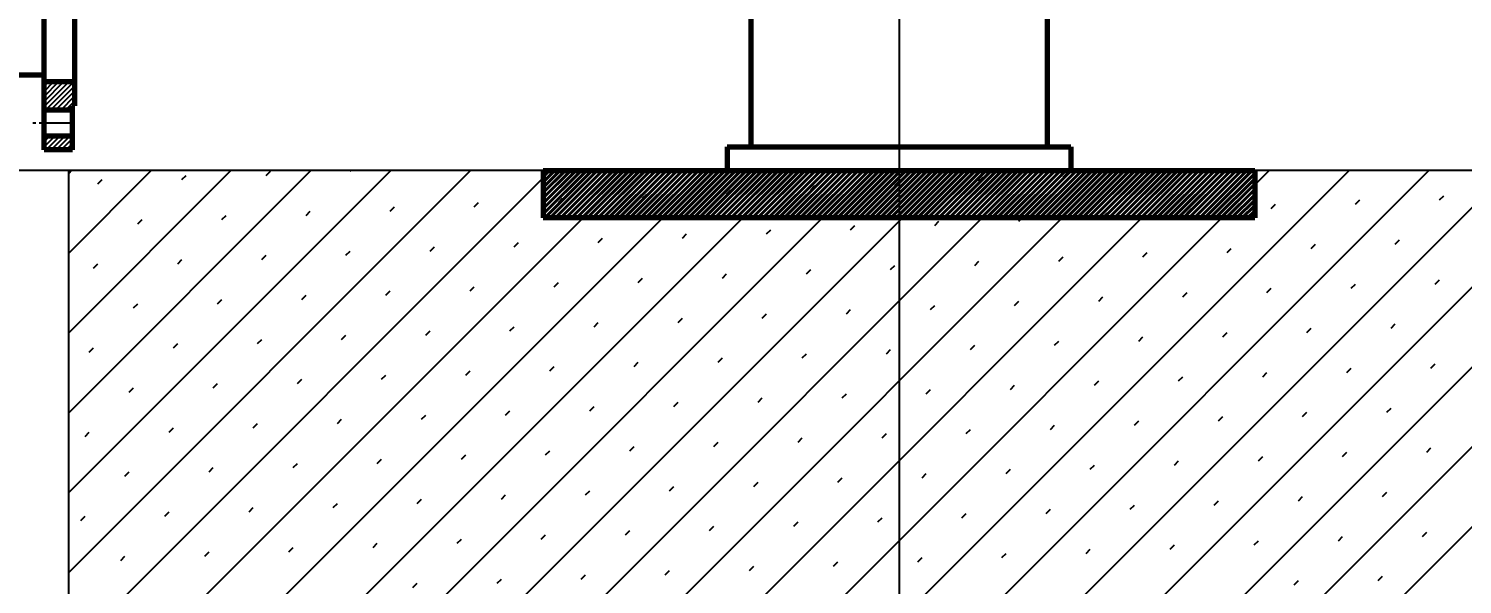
# Model space of a CAD drawing. Header units: millimetres. Extents: x -11880 to 11880, y -8400 to 8400.
# Drawn here: x 873 to 2082, y 628 to 1096 of the extents above; entities that cross this region are included whole.
import ezdxf

# ---------------------------------------------------------------- set-up
doc = ezdxf.new("R2010")
doc.units = ezdxf.units.MM
doc.linetypes.add('EB_DASHDOT', pattern=[39, 30, -3, 3, -3])
doc.linetypes.add('EB_DASHDOTDOT', pattern=[45, 30, -3, 3, -3, 3, -3])
for name, color, linetype, lineweight in [('CAXA0', 7, 'Continuous', 70), ('CAXA1', 1, 'EB_DASHDOT', 25), ('CAXA3', 7, 'Continuous', 25), ('CAXA4', 3, 'Continuous', 25), ('CAXA5', 4, 'Continuous', 25)]:
    doc.layers.add(name, color=color, linetype=linetype, lineweight=lineweight)
doc.styles.add('标准', font='', dxfattribs={"width": 0.667})
doc.styles.get('标准').set_extended_font_data('FangSong_GB2312')
doc.dimstyles.new('标准', dxfattribs={"dimscale": 40, "dimtxt": 3.5, "dimasz": 3, "dimexe": 2, "dimexo": 0, "dimtad": 1, "dimdec": 1, "dimzin": 12, "dimdsep": 46, "dimtxsty": '标准', "dimcen": 0, "dimdle": 4, "dimaunit": 1, "dimazin": 2, "dimtfac": 1, "dimtdec": 3, "dimtmove": 0, "dimatfit": 3, "dimfxl": 0, "dimtolj": 1, "dimtzin": 0, "dimarcsym": 0})

# ---------------------------------------------------------------- blocks, each defined once
blk = doc.blocks.new('*D97')
at = {"layer": 'CAXA4', "linetype": 'Continuous', "lineweight": 25}
for points in [[(-8572.6, -1068.9), (-8452.6, -1083.9), (-8452.6, -1053.9)], [(1607.4, -1068.9), (1487.4, -1083.9), (1487.4, -1053.9)]]:
    blk.add_hatch(color=0, dxfattribs=at).paths.add_polyline_path(points, flags=0)
at = {"layer": 'CAXA4', "color": 0, "linetype": 'Continuous', "lineweight": 25}
for p, q in [((1607.4, 2073.6), (1607.4, -1148.9)), ((-8572.6, 696.7), (-8572.6, -1148.9)), ((-8572.6, -1068.9), (1607.4, -1068.9))]:
    blk.add_line(p, q, dxfattribs=at)
at = {"layer": 'CAXA4', "color": 0, "linetype": 'Continuous', "lineweight": 25, "insert": (-3670.5, -852.1), "char_height": 140, "attachment_point": 1, "style": '标准'}
blk.add_mtext('\\fFangSong_GB2312|b0|i0|p34;10180', dxfattribs=at)
blk = doc.blocks.new('*D147')
at = {"layer": 'CAXA4', "linetype": 'Continuous', "lineweight": 25}
for points in [[(-9267.6, -1944.8), (-9147.6, -1959.8), (-9147.6, -1929.8)], [(3862.4, -1944.8), (3742.4, -1959.8), (3742.4, -1929.8)]]:
    blk.add_hatch(color=0, dxfattribs=at).paths.add_polyline_path(points, flags=0)
at = {"layer": 'CAXA4', "color": 0, "linetype": 'Continuous', "lineweight": 25}
for p, q in [((-9267.6, 2336.7), (-9267.6, -2024.8)), ((3862.4, 1536.7), (3862.4, -2024.8)), ((-9267.6, -1944.8), (3862.4, -1944.8))]:
    blk.add_line(p, q, dxfattribs=at)
at = {"layer": 'CAXA4', "color": 0, "linetype": 'Continuous', "lineweight": 25, "insert": (-2890.5, -1728), "char_height": 140, "attachment_point": 1, "style": '标准'}
blk.add_mtext('\\fFangSong_GB2312|b0|i0|p34;13130', dxfattribs=at)
blk = doc.blocks.new('CAXBLOCK372')
at = {"layer": 'CAXA0', "color": 0, "linetype": 'Continuous', "lineweight": 25}
for p, q in [((907.4, 503.3), (1380.8, 976.7)), ((907.4, 570.6), (1313.4, 976.7)), ((907.4, 638), (1246.1, 976.7)), ((907.4, 705.3), (1178.7, 976.7)), ((907.4, 772.7), (1111.4, 976.7)), ((907.4, 840), (1044, 976.7)), ((907.4, 907.4), (976.7, 976.7)), ((907.4, 974.7), (909.3, 976.7)), ((931.7, 965.4), (935.3, 969)), ((939.9, 468.5), (1448.1, 976.7)), ((1002.6, 969), (1006.2, 972.6)), ((1007.3, 468.5), (1515.5, 976.7)), ((1073.6, 972.6), (1077.2, 976.2)), ((1074.6, 468.5), (1582.8, 976.7)), ((1142, 468.5), (1650.2, 976.7)), ((1144.5, 976.2), (1145.1, 976.7)), ((1209.3, 468.5), (1717.5, 976.7)), ((1276.7, 468.5), (1784.9, 976.7)), ((1307.4, -107), (2391.1, 976.7)), ((1307.4, -39.7), (2323.7, 976.7)), ((1307.4, 27.7), (2256.4, 976.7)), ((1307.4, 95), (2189, 976.7)), ((1307.4, 162.4), (2121.7, 976.7)), ((1307.4, 229.8), (2054.3, 976.7)), ((1307.4, 297.1), (1987, 976.7)), ((1307.4, 364.5), (1919.6, 976.7)), ((1307.4, 431.8), (1852.2, 976.7)), ((1603.9, 964), (1607.5, 967.6)), ((1674.8, 967.6), (1678.4, 971.2)), ((1745.8, 971.2), (1749.4, 974.8)), ((1816.7, 974.8), (1818.6, 976.7)), ((1391, 953.3), (1394.6, 956.8)), ((1462, 956.8), (1465.6, 960.4)), ((1532.9, 960.4), (1536.5, 964)), ((2063.2, 951.9), (2066.8, 955.5)), ((1178.2, 942.5), (1181.8, 946.1)), ((1249.2, 946.1), (1252.7, 949.7)), ((1320.1, 949.7), (1323.7, 953.3)), ((1850.4, 941.1), (1854, 944.7)), ((1921.3, 944.7), (1924.9, 948.3)), ((1992.3, 948.3), (1995.9, 951.9)), ((965.4, 931.7), (969, 935.3)), ((1036.3, 935.3), (1039.9, 938.9)), ((1107.3, 938.9), (1110.9, 942.5)), ((1637.5, 930.4), (1641.1, 933.9)), ((1708.5, 933.9), (1712.1, 937.5)), ((1779.4, 937.5), (1783, 941.1)), ((1353.8, 916), (1357.4, 919.6)), ((1424.7, 919.6), (1428.3, 923.2)), ((1495.7, 923.2), (1499.3, 926.8)), ((1566.6, 926.8), (1570.2, 930.4)), ((1140.9, 905.2), (1144.5, 908.8)), ((1211.9, 908.8), (1215.5, 912.4)), ((1282.8, 912.4), (1286.4, 916)), ((1813.1, 903.9), (1816.7, 907.5)), ((1884.1, 907.5), (1887.6, 911)), ((1955, 911), (1958.6, 914.6)), ((2025.9, 914.6), (2029.5, 918.2)), ((928.1, 894.4), (931.7, 898)), ((999.1, 898), (1002.6, 901.6)), ((1070, 901.6), (1073.6, 905.2)), ((1600.3, 893.1), (1603.9, 896.7)), ((1671.2, 896.7), (1674.8, 900.3)), ((1742.2, 900.3), (1745.8, 903.9)), ((1387.4, 882.3), (1391, 885.9)), ((1458.4, 885.9), (1462, 889.5)), ((1529.3, 889.5), (1532.9, 893.1)), ((2059.6, 881), (2063.2, 884.6)), ((1103.7, 867.9), (1107.3, 871.5)), ((1174.6, 871.5), (1178.2, 875.1)), ((1245.6, 875.1), (1249.2, 878.7)), ((1316.5, 878.7), (1320.1, 882.3)), ((1846.8, 870.2), (1850.4, 873.8)), ((1917.7, 873.8), (1921.3, 877.4)), ((1988.7, 877.4), (1992.3, 881)), ((961.8, 860.8), (965.4, 864.3)), ((1032.7, 864.3), (1036.3, 867.9)), ((1563, 855.8), (1566.6, 859.4)), ((1634, 859.4), (1637.5, 863)), ((1704.9, 863), (1708.5, 866.6)), ((1775.8, 866.6), (1779.4, 870.2)), ((1350.2, 845), (1353.8, 848.6)), ((1421.1, 848.6), (1424.7, 852.2)), ((1492.1, 852.2), (1495.7, 855.8)), ((2022.4, 843.7), (2025.9, 847.3)), ((1066.4, 830.7), (1070, 834.3)), ((1137.3, 834.3), (1140.9, 837.9)), ((1208.3, 837.9), (1211.9, 841.4)), ((1279.2, 841.4), (1282.8, 845)), ((1809.5, 832.9), (1813.1, 836.5)), ((1880.5, 836.5), (1884.1, 840.1)), ((1951.4, 840.1), (1955, 843.7)), ((924.5, 823.5), (928.1, 827.1)), ((995.5, 827.1), (999.1, 830.7)), ((1596.7, 822.1), (1600.3, 825.7)), ((1667.6, 825.7), (1671.2, 829.3)), ((1738.6, 829.3), (1742.2, 832.9)), ((1312.9, 807.8), (1316.5, 811.4)), ((1383.9, 811.4), (1387.4, 815)), ((1454.8, 815), (1458.4, 818.6)), ((1525.7, 818.6), (1529.3, 822.1)), ((2056, 810), (2059.6, 813.6)), ((1100.1, 797), (1103.7, 800.6)), ((1171, 800.6), (1174.6, 804.2)), ((1242, 804.2), (1245.6, 807.8)), ((1772.3, 795.7), (1775.8, 799.2)), ((1843.2, 799.2), (1846.8, 802.8)), ((1914.1, 802.8), (1917.7, 806.4)), ((1985.1, 806.4), (1988.7, 810)), ((958.2, 789.8), (961.8, 793.4)), ((1029.1, 793.4), (1032.7, 797)), ((1559.4, 784.9), (1563, 788.5)), ((1630.4, 788.5), (1634, 792.1)), ((1701.3, 792.1), (1704.9, 795.7)), ((1275.6, 770.5), (1279.2, 774.1)), ((1346.6, 774.1), (1350.2, 777.7)), ((1417.5, 777.7), (1421.1, 781.3)), ((1488.5, 781.3), (1492.1, 784.9)), ((2018.8, 772.8), (2022.4, 776.3)), ((1062.8, 759.7), (1066.4, 763.3)), ((1133.8, 763.3), (1137.3, 766.9)), ((1204.7, 766.9), (1208.3, 770.5)), ((1735, 758.4), (1738.6, 762)), ((1805.9, 762), (1809.5, 765.6)), ((1876.9, 765.6), (1880.5, 769.2)), ((1947.8, 769.2), (1951.4, 772.8)), ((920.9, 752.5), (924.5, 756.1)), ((991.9, 756.1), (995.5, 759.7)), ((1522.2, 747.6), (1525.7, 751.2)), ((1593.1, 751.2), (1596.7, 754.8)), ((1664, 754.8), (1667.6, 758.4)), ((1309.3, 736.8), (1312.9, 740.4)), ((1380.3, 740.4), (1383.9, 744)), ((1451.2, 744), (1454.8, 747.6)), ((1981.5, 735.5), (1985.1, 739.1)), ((2052.4, 739.1), (2056, 742.7)), ((1025.5, 722.5), (1029.1, 726.1)), ((1096.5, 726.1), (1100.1, 729.6)), ((1167.4, 729.6), (1171, 733.2)), ((1238.4, 733.2), (1242, 736.8)), ((1768.7, 724.7), (1772.3, 728.3)), ((1839.6, 728.3), (1843.2, 731.9)), ((1910.5, 731.9), (1914.1, 735.5)), ((954.6, 718.9), (958.2, 722.5)), ((1484.9, 710.3), (1488.5, 713.9)), ((1555.8, 713.9), (1559.4, 717.5)), ((1626.8, 717.5), (1630.4, 721.1)), ((1697.7, 721.1), (1701.3, 724.7)), ((1272.1, 699.6), (1275.6, 703.2)), ((1343, 703.2), (1346.6, 706.7)), ((1413.9, 706.7), (1417.5, 710.3)), ((1944.2, 698.2), (1947.8, 701.8)), ((2015.2, 701.8), (2018.8, 705.4)), ((1059.2, 688.8), (1062.8, 692.4)), ((1130.2, 692.4), (1133.8, 696)), ((1201.1, 696), (1204.7, 699.6)), ((1731.4, 687.4), (1735, 691)), ((1802.3, 691), (1805.9, 694.6)), ((1873.3, 694.6), (1876.9, 698.2)), ((917.3, 681.6), (920.9, 685.2)), ((988.3, 685.2), (991.9, 688.8)), ((1518.6, 676.7), (1522.2, 680.3)), ((1589.5, 680.3), (1593.1, 683.8)), ((1660.4, 683.8), (1664, 687.4)), ((1234.8, 662.3), (1238.4, 665.9)), ((1305.7, 665.9), (1309.3, 669.5)), ((1376.7, 669.5), (1380.3, 673.1)), ((1447.6, 673.1), (1451.2, 676.7)), ((1977.9, 664.5), (1981.5, 668.1)), ((2048.8, 668.1), (2052.4, 671.7)), ((1022, 651.5), (1025.5, 655.1)), ((1092.9, 655.1), (1096.5, 658.7)), ((1163.8, 658.7), (1167.4, 662.3)), ((1694.1, 650.2), (1697.7, 653.8)), ((1765.1, 653.8), (1768.7, 657.4)), ((1836, 657.4), (1839.6, 660.9)), ((1907, 660.9), (1910.5, 664.5)), ((951, 647.9), (954.6, 651.5)), ((1481.3, 639.4), (1484.9, 643)), ((1552.2, 643), (1555.8, 646.6)), ((1623.2, 646.6), (1626.8, 650.2)), ((1268.5, 628.6), (1272.1, 632.2)), ((1339.4, 632.2), (1343, 635.8)), ((1410.3, 635.8), (1413.9, 639.4)), ((1940.6, 627.3), (1944.2, 630.9)), ((2011.6, 630.9), (2015.2, 634.5)), ((1197.5, 625), (1201.1, 628.6))]:
    blk.add_line(p, q, dxfattribs=at)
blk = doc.blocks.new('CAXBLOCK375')
at = {"layer": 'CAXA0', "color": 0, "linetype": 'Continuous', "lineweight": 25}
for p, q in [((1307.4, 939.2), (1344.9, 976.7)), ((1307.4, 943.7), (1340.4, 976.7)), ((1307.4, 948.2), (1335.9, 976.7)), ((1307.4, 952.7), (1331.4, 976.7)), ((1307.4, 957.2), (1326.9, 976.7)), ((1307.4, 961.6), (1322.4, 976.7)), ((1307.4, 966.1), (1317.9, 976.7)), ((1307.4, 970.6), (1313.4, 976.7)), ((1307.4, 975.1), (1308.9, 976.7)), ((1307.4, 940.8), (1343.3, 976.7)), ((1307.4, 945.3), (1338.8, 976.7)), ((1307.4, 949.8), (1334.3, 976.7)), ((1307.4, 954.3), (1329.8, 976.7)), ((1307.4, 958.7), (1325.3, 976.7)), ((1307.4, 963.2), (1320.8, 976.7)), ((1307.4, 967.7), (1316.3, 976.7)), ((1307.4, 972.2), (1311.8, 976.7)), ((1307.8, 936.7), (1347.8, 976.7)), ((1309.4, 936.7), (1349.4, 976.7)), ((1312.3, 936.7), (1352.3, 976.7)), ((1313.8, 936.7), (1353.8, 976.7)), ((1316.7, 936.7), (1356.7, 976.7)), ((1318.3, 936.7), (1358.3, 976.7)), ((1321.2, 936.7), (1361.2, 976.7)), ((1322.8, 936.7), (1362.8, 976.7)), ((1325.7, 936.7), (1365.7, 976.7)), ((1327.3, 936.7), (1367.3, 976.7)), ((1330.2, 936.7), (1370.2, 976.7)), ((1331.8, 936.7), (1371.8, 976.7)), ((1334.7, 936.7), (1374.7, 976.7)), ((1336.3, 936.7), (1376.3, 976.7)), ((1339.2, 936.7), (1379.2, 976.7)), ((1340.8, 936.7), (1380.8, 976.7)), ((1343.7, 936.7), (1383.7, 976.7)), ((1345.3, 936.7), (1385.3, 976.7)), ((1348.2, 936.7), (1388.2, 976.7)), ((1349.8, 936.7), (1389.8, 976.7)), ((1352.7, 936.7), (1392.7, 976.7)), ((1354.3, 936.7), (1394.3, 976.7)), ((1357.2, 936.7), (1397.2, 976.7)), ((1358.7, 936.7), (1398.7, 976.7)), ((1361.6, 936.7), (1401.6, 976.7)), ((1363.2, 936.7), (1403.2, 976.7)), ((1366.1, 936.7), (1406.1, 976.7)), ((1367.7, 936.7), (1407.7, 976.7)), ((1370.6, 936.7), (1410.6, 976.7)), ((1372.2, 936.7), (1412.2, 976.7)), ((1375.1, 936.7), (1415.1, 976.7)), ((1376.7, 936.7), (1416.7, 976.7)), ((1379.6, 936.7), (1419.6, 976.7)), ((1381.2, 936.7), (1421.2, 976.7)), ((1384.1, 936.7), (1424.1, 976.7)), ((1385.7, 936.7), (1425.7, 976.7)), ((1388.6, 936.7), (1428.6, 976.7)), ((1390.2, 936.7), (1430.2, 976.7)), ((1393.1, 936.7), (1433.1, 976.7)), ((1394.7, 936.7), (1434.7, 976.7)), ((1397.6, 936.7), (1437.6, 976.7)), ((1399.2, 936.7), (1439.2, 976.7)), ((1402.1, 936.7), (1442.1, 976.7)), ((1403.6, 936.7), (1443.6, 976.7)), ((1406.5, 936.7), (1446.5, 976.7)), ((1408.1, 936.7), (1448.1, 976.7)), ((1411, 936.7), (1451, 976.7)), ((1412.6, 936.7), (1452.6, 976.7)), ((1415.5, 936.7), (1455.5, 976.7)), ((1417.1, 936.7), (1457.1, 976.7)), ((1420, 936.7), (1460, 976.7)), ((1421.6, 936.7), (1461.6, 976.7)), ((1424.5, 936.7), (1464.5, 976.7)), ((1426.1, 936.7), (1466.1, 976.7)), ((1429, 936.7), (1469, 976.7)), ((1430.6, 936.7), (1470.6, 976.7)), ((1433.5, 936.7), (1473.5, 976.7)), ((1435.1, 936.7), (1475.1, 976.7)), ((1438, 936.7), (1478, 976.7)), ((1439.6, 936.7), (1479.6, 976.7)), ((1442.5, 936.7), (1482.5, 976.7)), ((1444.1, 936.7), (1484.1, 976.7)), ((1447, 936.7), (1487, 976.7)), ((1448.5, 936.7), (1488.5, 976.7)), ((1451.5, 936.7), (1491.5, 976.7)), ((1453, 936.7), (1493, 976.7)), ((1455.9, 936.7), (1495.9, 976.7)), ((1457.5, 936.7), (1497.5, 976.7)), ((1460.4, 936.7), (1500.4, 976.7)), ((1462, 936.7), (1502, 976.7)), ((1464.9, 936.7), (1504.9, 976.7)), ((1466.5, 936.7), (1506.5, 976.7)), ((1469.4, 936.7), (1509.4, 976.7)), ((1471, 936.7), (1511, 976.7)), ((1473.9, 936.7), (1513.9, 976.7)), ((1475.5, 936.7), (1515.5, 976.7)), ((1478.4, 936.7), (1518.4, 976.7)), ((1480, 936.7), (1520, 976.7)), ((1482.9, 936.7), (1522.9, 976.7)), ((1484.5, 936.7), (1524.5, 976.7)), ((1487.4, 936.7), (1527.4, 976.7)), ((1489, 936.7), (1529, 976.7)), ((1491.9, 936.7), (1531.9, 976.7)), ((1493.4, 936.7), (1533.4, 976.7)), ((1496.4, 936.7), (1536.4, 976.7)), ((1497.9, 936.7), (1537.9, 976.7)), ((1500.8, 936.7), (1540.8, 976.7)), ((1502.4, 936.7), (1542.4, 976.7)), ((1505.3, 936.7), (1545.3, 976.7)), ((1506.9, 936.7), (1546.9, 976.7)), ((1509.8, 936.7), (1549.8, 976.7)), ((1511.4, 936.7), (1551.4, 976.7)), ((1514.3, 936.7), (1554.3, 976.7)), ((1515.9, 936.7), (1555.9, 976.7)), ((1518.8, 936.7), (1558.8, 976.7)), ((1520.4, 936.7), (1560.4, 976.7)), ((1523.3, 936.7), (1563.3, 976.7)), ((1524.9, 936.7), (1564.9, 976.7)), ((1527.8, 936.7), (1567.8, 976.7)), ((1529.4, 936.7), (1569.4, 976.7)), ((1532.3, 936.7), (1572.3, 976.7)), ((1533.9, 936.7), (1573.9, 976.7)), ((1536.8, 936.7), (1576.8, 976.7)), ((1538.4, 936.7), (1578.4, 976.7)), ((1541.3, 936.7), (1581.3, 976.7)), ((1542.8, 936.7), (1582.8, 976.7)), ((1545.7, 936.7), (1585.7, 976.7)), ((1547.3, 936.7), (1587.3, 976.7)), ((1550.2, 936.7), (1590.2, 976.7)), ((1551.8, 936.7), (1591.8, 976.7)), ((1554.7, 936.7), (1594.7, 976.7)), ((1556.3, 936.7), (1596.3, 976.7)), ((1559.2, 936.7), (1599.2, 976.7)), ((1560.8, 936.7), (1600.8, 976.7)), ((1563.7, 936.7), (1603.7, 976.7)), ((1565.3, 936.7), (1605.3, 976.7)), ((1568.2, 936.7), (1608.2, 976.7)), ((1569.8, 936.7), (1609.8, 976.7)), ((1572.7, 936.7), (1612.7, 976.7)), ((1574.3, 936.7), (1614.3, 976.7)), ((1577.2, 936.7), (1617.2, 976.7)), ((1578.8, 936.7), (1618.8, 976.7)), ((1581.7, 936.7), (1621.7, 976.7)), ((1583.3, 936.7), (1623.3, 976.7)), ((1586.2, 936.7), (1626.2, 976.7)), ((1587.7, 936.7), (1627.7, 976.7)), ((1590.6, 936.7), (1630.6, 976.7)), ((1592.2, 936.7), (1632.2, 976.7)), ((1595.1, 936.7), (1635.1, 976.7)), ((1596.7, 936.7), (1636.7, 976.7)), ((1599.6, 936.7), (1639.6, 976.7)), ((1601.2, 936.7), (1641.2, 976.7)), ((1604.1, 936.7), (1644.1, 976.7)), ((1605.7, 936.7), (1645.7, 976.7)), ((1608.6, 936.7), (1648.6, 976.7)), ((1610.2, 936.7), (1650.2, 976.7)), ((1613.1, 936.7), (1653.1, 976.7)), ((1614.7, 936.7), (1654.7, 976.7)), ((1617.6, 936.7), (1657.6, 976.7)), ((1619.2, 936.7), (1659.2, 976.7)), ((1622.1, 936.7), (1662.1, 976.7)), ((1623.7, 936.7), (1663.7, 976.7)), ((1626.6, 936.7), (1666.6, 976.7)), ((1628.2, 936.7), (1668.2, 976.7)), ((1631.1, 936.7), (1671.1, 976.7)), ((1632.6, 936.7), (1672.6, 976.7)), ((1635.5, 936.7), (1675.5, 976.7)), ((1637.1, 936.7), (1677.1, 976.7)), ((1640, 936.7), (1680, 976.7)), ((1641.6, 936.7), (1681.6, 976.7)), ((1644.5, 936.7), (1684.5, 976.7)), ((1646.1, 936.7), (1686.1, 976.7)), ((1649, 936.7), (1689, 976.7)), ((1650.6, 936.7), (1690.6, 976.7)), ((1653.5, 936.7), (1693.5, 976.7)), ((1655.1, 936.7), (1695.1, 976.7)), ((1658, 936.7), (1698, 976.7)), ((1659.6, 936.7), (1699.6, 976.7)), ((1662.5, 936.7), (1702.5, 976.7)), ((1664.1, 936.7), (1704.1, 976.7)), ((1667, 936.7), (1707, 976.7)), ((1668.6, 936.7), (1708.6, 976.7)), ((1671.5, 936.7), (1711.5, 976.7)), ((1673.1, 936.7), (1713.1, 976.7)), ((1676, 936.7), (1716, 976.7)), ((1677.5, 936.7), (1717.5, 976.7)), ((1680.4, 936.7), (1720.4, 976.7)), ((1682, 936.7), (1722, 976.7)), ((1684.9, 936.7), (1724.9, 976.7)), ((1686.5, 936.7), (1726.5, 976.7)), ((1689.4, 936.7), (1729.4, 976.7)), ((1691, 936.7), (1731, 976.7)), ((1693.9, 936.7), (1733.9, 976.7)), ((1695.5, 936.7), (1735.5, 976.7)), ((1698.4, 936.7), (1738.4, 976.7)), ((1700, 936.7), (1740, 976.7)), ((1702.9, 936.7), (1742.9, 976.7)), ((1704.5, 936.7), (1744.5, 976.7)), ((1707.4, 936.7), (1747.4, 976.7)), ((1709, 936.7), (1749, 976.7)), ((1711.9, 936.7), (1751.9, 976.7)), ((1713.5, 936.7), (1753.5, 976.7)), ((1716.4, 936.7), (1756.4, 976.7)), ((1718, 936.7), (1758, 976.7)), ((1720.9, 936.7), (1760.9, 976.7)), ((1722.4, 936.7), (1762.4, 976.7)), ((1725.3, 936.7), (1765.3, 976.7)), ((1726.9, 936.7), (1766.9, 976.7)), ((1729.8, 936.7), (1769.8, 976.7)), ((1731.4, 936.7), (1771.4, 976.7)), ((1734.3, 936.7), (1774.3, 976.7)), ((1735.9, 936.7), (1775.9, 976.7)), ((1738.8, 936.7), (1778.8, 976.7)), ((1740.4, 936.7), (1780.4, 976.7)), ((1743.3, 936.7), (1783.3, 976.7)), ((1744.9, 936.7), (1784.9, 976.7)), ((1747.8, 936.7), (1787.8, 976.7)), ((1749.4, 936.7), (1789.4, 976.7)), ((1752.3, 936.7), (1792.3, 976.7)), ((1753.9, 936.7), (1793.9, 976.7)), ((1756.8, 936.7), (1796.8, 976.7)), ((1758.4, 936.7), (1798.4, 976.7)), ((1761.3, 936.7), (1801.3, 976.7)), ((1762.9, 936.7), (1802.9, 976.7)), ((1765.8, 936.7), (1805.8, 976.7)), ((1767.3, 936.7), (1807.3, 976.7)), ((1770.2, 936.7), (1810.2, 976.7)), ((1771.8, 936.7), (1811.8, 976.7)), ((1774.7, 936.7), (1814.7, 976.7)), ((1776.3, 936.7), (1816.3, 976.7)), ((1779.2, 936.7), (1819.2, 976.7)), ((1780.8, 936.7), (1820.8, 976.7)), ((1783.7, 936.7), (1823.7, 976.7)), ((1785.3, 936.7), (1825.3, 976.7)), ((1788.2, 936.7), (1828.2, 976.7)), ((1789.8, 936.7), (1829.8, 976.7)), ((1792.7, 936.7), (1832.7, 976.7)), ((1794.3, 936.7), (1834.3, 976.7)), ((1797.2, 936.7), (1837.2, 976.7)), ((1798.8, 936.7), (1838.8, 976.7)), ((1801.7, 936.7), (1841.7, 976.7)), ((1803.3, 936.7), (1843.3, 976.7)), ((1806.2, 936.7), (1846.2, 976.7)), ((1807.8, 936.7), (1847.8, 976.7)), ((1810.7, 936.7), (1850.7, 976.7)), ((1812.2, 936.7), (1852.2, 976.7)), ((1815.2, 936.7), (1855.2, 976.7)), ((1816.7, 936.7), (1856.7, 976.7)), ((1819.6, 936.7), (1859.6, 976.7)), ((1821.2, 936.7), (1861.2, 976.7)), ((1824.1, 936.7), (1864.1, 976.7)), ((1825.7, 936.7), (1865.7, 976.7)), ((1828.6, 936.7), (1868.6, 976.7)), ((1830.2, 936.7), (1870.2, 976.7)), ((1833.1, 936.7), (1873.1, 976.7)), ((1834.7, 936.7), (1874.7, 976.7)), ((1837.6, 936.7), (1877.6, 976.7)), ((1839.2, 936.7), (1879.2, 976.7)), ((1842.1, 936.7), (1882.1, 976.7)), ((1843.7, 936.7), (1883.7, 976.7)), ((1846.6, 936.7), (1886.6, 976.7)), ((1848.2, 936.7), (1888.2, 976.7)), ((1851.1, 936.7), (1891.1, 976.7)), ((1852.7, 936.7), (1892.7, 976.7)), ((1855.6, 936.7), (1895.6, 976.7)), ((1857.1, 936.7), (1897.1, 976.7)), ((1860.1, 936.7), (1900.1, 976.7)), ((1861.6, 936.7), (1901.6, 976.7)), ((1864.5, 936.7), (1904.5, 976.7)), ((1866.1, 936.7), (1906.1, 976.7)), ((1869, 936.7), (1907.4, 975)), ((1870.6, 936.7), (1907.4, 973.4)), ((1873.5, 936.7), (1907.4, 970.5)), ((1875.1, 936.7), (1907.4, 968.9)), ((1878, 936.7), (1907.4, 966)), ((1879.6, 936.7), (1907.4, 964.5)), ((1882.5, 936.7), (1907.4, 961.6)), ((1884.1, 936.7), (1907.4, 960)), ((1887, 936.7), (1907.4, 957.1)), ((1888.6, 936.7), (1907.4, 955.5)), ((1891.5, 936.7), (1907.4, 952.6)), ((1893.1, 936.7), (1907.4, 951)), ((1896, 936.7), (1907.4, 948.1)), ((1897.6, 936.7), (1907.4, 946.5)), ((1900.5, 936.7), (1907.4, 943.6)), ((1902.1, 936.7), (1907.4, 942)), ((1905, 936.7), (1907.4, 939.1)), ((1906.5, 936.7), (1907.4, 937.5))]:
    blk.add_line(p, q, dxfattribs=at)
blk = doc.blocks.new('CAXBLOCK396')
at = {"layer": 'CAXA0', "color": 0, "linetype": 'Continuous', "lineweight": 25}
for p, q in [((886.4, 1268.2), (897.3, 1279.2)), ((886.4, 1272.5), (893.1, 1279.2)), ((886.4, 1276.7), (888.8, 1279.2)), ((890.1, 1267.7), (901.6, 1279.2)), ((894.3, 1267.7), (905.8, 1279.2)), ((898.6, 1267.7), (910.1, 1279.2)), ((902.8, 1267.7), (910.4, 1275.3)), ((907, 1267.7), (910.4, 1271)), ((886.4, 1225.8), (906.3, 1245.7)), ((886.4, 1230), (902, 1245.7)), ((886.4, 1234.3), (897.8, 1245.7)), ((886.4, 1238.5), (893.5, 1245.7)), ((886.4, 1242.8), (889.3, 1245.7)), ((886.8, 1221.9), (910.4, 1245.6)), ((891, 1221.9), (911.2, 1242.2)), ((895.2, 1221.9), (912.4, 1239.1)), ((899.5, 1221.9), (912.4, 1234.8)), ((903.7, 1221.9), (912.4, 1230.6)), ((908, 1221.9), (912.4, 1226.3)), ((912.2, 1221.9), (912.4, 1222.1)), ((886.4, 1047.6), (890.2, 1051.4)), ((886.4, 1043.4), (894.4, 1051.4)), ((886.4, 1039.1), (898.7, 1051.4)), ((886.4, 1034.9), (902.9, 1051.4)), ((886.4, 1030.6), (907.2, 1051.4)), ((887.7, 1027.7), (911.4, 1051.4)), ((891.9, 1027.7), (912.4, 1048.1)), ((896.1, 1027.7), (912.4, 1043.9)), ((900.4, 1027.7), (912.4, 1039.7)), ((904.6, 1027.7), (912.4, 1035.4)), ((908.9, 1027.7), (910.4, 1029.2)), ((886.4, 1005.2), (886.9, 1005.7)), ((886.4, 1000.9), (891.1, 1005.7)), ((886.4, 996.7), (895.4, 1005.7)), ((888.1, 994.2), (899.6, 1005.7)), ((892.3, 994.2), (903.8, 1005.7)), ((896.6, 994.2), (908.1, 1005.7)), ((900.8, 994.2), (910.4, 1003.7)), ((905.1, 994.2), (910.4, 999.5)), ((909.3, 994.2), (910.4, 995.2))]:
    blk.add_line(p, q, dxfattribs=at)
blk = doc.blocks.new('CAXBLOCK395', base_point=(-2882.2, 1071.8))
at = {"layer": 'CAXA0', "linetype": 'Continuous', "lineweight": 70}
for p, q in [((886.4, 994.2), (886.4, 1136.7)), ((912.4, 1031.2), (912.4, 1136.7)), ((912.4, 1051.4), (886.4, 1051.4)), ((912.4, 1031.2), (910.4, 1031.2)), ((910.4, 994.2), (910.4, 1031.2)), ((910.4, 1027.7), (886.4, 1027.7)), ((910.4, 1005.7), (886.4, 1005.7)), ((910.4, 994.2), (886.4, 994.2))]:
    blk.add_line(p, q, dxfattribs=at)
at = {"layer": 'CAXA0'}
blk.add_line((886.4, 1057.2), (792.4, 1057.2), dxfattribs=at)
at = {"layer": 'CAXA1', "linetype": 'EB_DASHDOT', "lineweight": 25}
blk.add_line((912.4, 1016.7), (876.9, 1016.7), dxfattribs=at)
at = {"layer": 'CAXA5', "linetype": 'Continuous', "lineweight": 70}
blk.add_blockref('CAXBLOCK396', (0, 0), dxfattribs=at)

msp = doc.modelspace()

# ---------------------------------------------------------------- linework, layer by layer
at = {"layer": 'CAXA0'}
for p, q in [((1482.38, 2026.63), (1482.38, 996.67)), ((1732.38, 2026.63), (1732.38, 996.67)), ((1462.38, 996.67), (1752.38, 996.67)), ((1462.38, 996.67), (1462.38, 976.67)), ((1752.38, 996.67), (1752.38, 976.67)), ((1307.38, 976.67), (1307.38, 936.67)), ((1462.38, 976.67), (1752.38, 976.67)), ((1462.38, 976.67), (1752.38, 976.67)), ((1907.38, 976.67), (1907.38, 936.67)), ((1907.38, 936.67), (1307.38, 936.67))]:
    msp.add_line(p, q, dxfattribs=at)
at = {"layer": 'CAXA0', "linetype": 'Continuous', "lineweight": 70}
msp.add_line((1307.38, 976.67), (1907.38, 976.67), dxfattribs=at)
at = {"layer": 'CAXA1', "linetype": 'EB_DASHDOT', "lineweight": 25}
for p, q in [((1607.38, 3376.63), (1607.38, 976.67)), ((1607.38, 3376.63), (1607.38, 976.67)), ((1607.38, 1866.67), (1607.38, 696.67))]:
    msp.add_line(p, q, dxfattribs=at)
at = {"layer": 'CAXA3', "color": 5, "linetype": 'EB_DASHDOTDOT', "lineweight": 25}
msp.add_line((4118.65, 976.67), (-10726.35, 976.67), dxfattribs=at)
at = {"layer": 'CAXA3', "color": 2}
for p, q in [((1907.38, 976.67), (132.26, 976.67)), ((907.38, 826.67), (907.38, 976.67)), ((907.38, 468.47), (907.38, 976.67)), ((1462.38, 976.67), (1752.38, 976.67)), ((1992.05, 976.67), (1907.38, 976.67)), ((3977.63, 976.67), (1992.05, 976.67))]:
    msp.add_line(p, q, dxfattribs=at)

# ---------------------------------------------------------------- block references
at = {"layer": 'CAXA0', "linetype": 'Continuous', "lineweight": 70}
msp.add_blockref('CAXBLOCK395', (-2882.23, 1071.77), dxfattribs=at)
at = {"layer": 'CAXA5', "linetype": 'Continuous', "lineweight": 70}
for name in ['CAXBLOCK372', 'CAXBLOCK375']:
    msp.add_blockref(name, (0, 0), dxfattribs=at)

# ---------------------------------------------------------------- dimensions: what is measured, and where the dimension line sits
at = {"layer": 'CAXA4', "linetype": 'Continuous', "lineweight": 70}
for base, p1, p2, text, picture, middle in [((-2702.59, -1944.84), (-9267.62, 2336.67), (3862.43, 1536.67), '\\fFangSong_GB2312;13130', '*D147', (-2702.59, -1823.94)), ((-3482.62, -1068.89), (-8572.62, 696.67), (1607.38, 2073.63), '\\fFangSong_GB2312;10180', '*D97', (-3482.62, -947.99))]:
    dim = msp.add_linear_dim(base=base, p1=p1, p2=p2, text=text, dimstyle='标准', dxfattribs=at)
    dim.commit()
    dim.dimension.update_dxf_attribs({"geometry": picture, "text_midpoint": middle})

doc.saveas('drawing.dxf')
